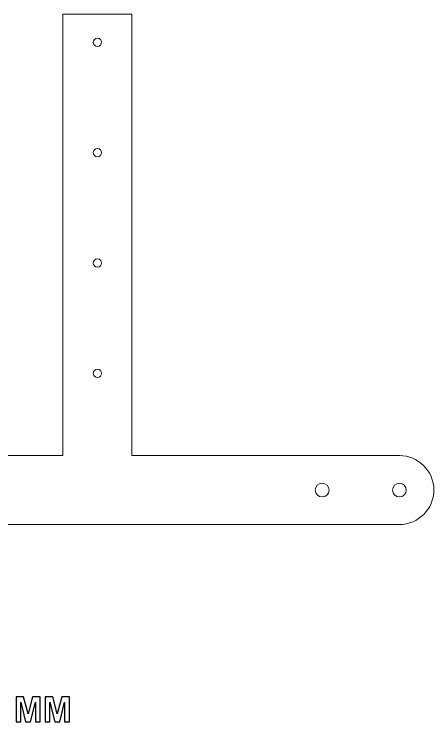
# Model space of a CAD drawing. Header units: centimetres. Extents: x -20.4 to 21.7, y -15.3 to 10.4.
# Drawn here: x 6.47 to 21.69, y -15.26 to 10.39 of the extents above; entities that cross this region are included whole.
import ezdxf

# ---------------------------------------------------------------- set-up
doc = ezdxf.new("R2010")
doc.units = ezdxf.units.CM
doc.header["$MEASUREMENT"] = 0
doc.layers.add('Layer 1', color=7, linetype='Continuous')

msp = doc.modelspace()

# ---------------------------------------------------------------- linework, layer by layer
at = {"layer": 'Layer 1', "color": 250, "lineweight": 20}
for centre, major_axis in [((9.49139, 9.37225), (0, 0.15)), ((9.49139, 5.37225), (0, 0.15)), ((9.49139, 1.37225), (0, 0.15)), ((9.49139, -2.62775), (0, 0.15)), ((17.64139, -6.85775), (0, 0.25)), ((20.44139, -6.85775), (0, 0.25))]:
    msp.add_ellipse(centre, major_axis=major_axis, ratio=1, dxfattribs=at)
for points in [[(8.24139, 10.39225), (8.24139, 10.39225), (8.24139, -5.60775), (8.24139, -5.60775)], [(8.24139, 10.39225), (8.24139, 10.39225), (10.74139, 10.39225), (10.74139, 10.39225)], [(10.74139, 10.39225), (10.74139, 10.39225), (10.74139, -5.60775), (10.74139, -5.60775)], [(-2.85861, -5.60775), (-2.85861, -5.60775), (8.24139, -5.60775), (8.24139, -5.60775)], [(10.74139, -5.60775), (10.74139, -5.60775), (20.44139, -5.60775), (20.44139, -5.60775)], [(-2.85861, -8.10775), (-2.85861, -8.10775), (10.74139, -8.10775), (10.74139, -8.10775)], [(20.44139, -8.10775), (20.44139, -8.10775), (10.74139, -8.10775), (10.74139, -8.10775)]]:
    msp.add_open_spline(points, degree=3, dxfattribs=at)
msp.add_open_spline([(20.44139, -5.60775), (21.13175, -5.60775), (21.69139, -6.16739), (21.69139, -6.85775), (21.69139, -6.85775), (21.69139, -7.54811), (21.13175, -8.10775), (20.44139, -8.10775)], degree=3, knots=[0, 0, 0, 0, 0.33333333, 0.33333333, 0.33333333, 0.33333333, 1, 1, 1, 1], dxfattribs=at)
at = {"layer": 'Layer 1', "color": 250}
for points in [[(6.53828, -15.25953), (6.53828, -15.25953), (6.53828, -14.35021), (6.53828, -14.35021), (6.53828, -14.35021), (6.53828, -14.35021), (6.81408, -14.35021), (6.81408, -14.35021), (6.81408, -14.35021), (6.81408, -14.35021), (6.97707, -14.97039), (6.97707, -14.97039), (6.97707, -14.97039), (6.97707, -14.97039), (7.13814, -14.35021), (7.13814, -14.35021), (7.13814, -14.35021), (7.13814, -14.35021), (7.41458, -14.35021), (7.41458, -14.35021), (7.41458, -14.35021), (7.41458, -14.35021), (7.41458, -15.25953), (7.41458, -15.25953), (7.41458, -15.25953), (7.41458, -15.25953), (7.2444, -15.25953), (7.2444, -15.25953), (7.2444, -15.25953), (7.2444, -15.25953), (7.24377, -14.54367), (7.24377, -14.54367), (7.24377, -14.54367), (7.24377, -14.54367), (7.06448, -15.25953), (7.06448, -15.25953), (7.06448, -15.25953), (7.06448, -15.25953), (6.88753, -15.25953), (6.88753, -15.25953), (6.88753, -15.25953), (6.88753, -15.25953), (6.7091, -14.54367), (6.7091, -14.54367), (6.7091, -14.54367), (6.7091, -14.54367), (6.70846, -15.25953), (6.70846, -15.25953), (6.70846, -15.25953), (6.70846, -15.25953), (6.53828, -15.25953), (6.53828, -15.25953)], [(7.59619, -15.25953), (7.59619, -15.25953), (7.59619, -14.35021), (7.59619, -14.35021), (7.59619, -14.35021), (7.59619, -14.35021), (7.87199, -14.35021), (7.87199, -14.35021), (7.87199, -14.35021), (7.87199, -14.35021), (8.03498, -14.97039), (8.03498, -14.97039), (8.03498, -14.97039), (8.03498, -14.97039), (8.19605, -14.35021), (8.19605, -14.35021), (8.19605, -14.35021), (8.19605, -14.35021), (8.47249, -14.35021), (8.47249, -14.35021), (8.47249, -14.35021), (8.47249, -14.35021), (8.47249, -15.25953), (8.47249, -15.25953), (8.47249, -15.25953), (8.47249, -15.25953), (8.30231, -15.25953), (8.30231, -15.25953), (8.30231, -15.25953), (8.30231, -15.25953), (8.30168, -14.54367), (8.30168, -14.54367), (8.30168, -14.54367), (8.30168, -14.54367), (8.12239, -15.25953), (8.12239, -15.25953), (8.12239, -15.25953), (8.12239, -15.25953), (7.94544, -15.25953), (7.94544, -15.25953), (7.94544, -15.25953), (7.94544, -15.25953), (7.76701, -14.54367), (7.76701, -14.54367), (7.76701, -14.54367), (7.76701, -14.54367), (7.76637, -15.25953), (7.76637, -15.25953), (7.76637, -15.25953), (7.76637, -15.25953), (7.59619, -15.25953), (7.59619, -15.25953)]]:
    msp.add_open_spline(points, degree=3, knots=[0, 0, 0, 0, 0.07142857, 0.07142857, 0.07142857, 0.07142857, 0.14285714, 0.14285714, 0.14285714, 0.14285714, 0.21428571, 0.21428571, 0.21428571, 0.21428571, 0.28571429, 0.28571429, 0.28571429, 0.28571429, 0.35714286, 0.35714286, 0.35714286, 0.35714286, 0.42857143, 0.42857143, 0.42857143, 0.42857143, 0.5, 0.5, 0.5, 0.5, 0.57142857, 0.57142857, 0.57142857, 0.57142857, 0.64285714, 0.64285714, 0.64285714, 0.64285714, 0.71428571, 0.71428571, 0.71428571, 0.71428571, 0.78571429, 0.78571429, 0.78571429, 0.78571429, 0.85714286, 0.85714286, 0.85714286, 0.85714286, 1, 1, 1, 1], dxfattribs=at)

doc.saveas('drawing.dxf')
